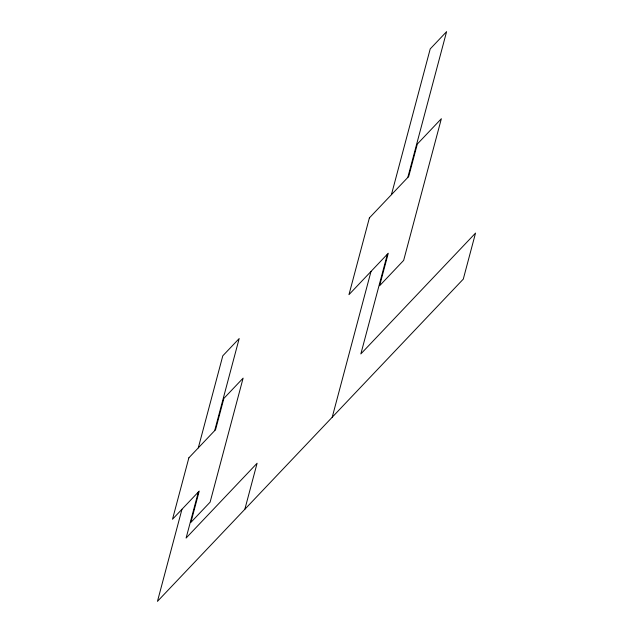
<?xml version="1.0" encoding="UTF-8"?>
<svg xmlns="http://www.w3.org/2000/svg" width="633" height="633" viewBox="0 0 633 633"><rect width="100%" height="100%" fill="white"/><g stroke="black" fill="none" stroke-linecap="round" stroke-linejoin="round"><path stroke-width="0.95" d="M181.964 509.272L157.467 601.35L463.285 279.121L475.533 233.079L360.85 353.918L387.396 254.165M198.295 447.887L222.8 355.809L239.179 338.552L214.682 430.63M198.351 492.015L186.102 538.05L257.093 463.245L244.844 509.28M332.222 417.218L371.009 271.43M391.423 194.703L430.218 48.915L446.597 31.65L407.81 177.438M188.856 457.841L172.516 519.226L199.221 491.089L190.889 522.399L210.116 502.143L243.112 378.146L223.884 398.402L215.552 429.704L188.856 457.841M369.379 217.926L348.965 294.654L388.266 253.247L379.626 285.72L403.656 260.4L441.351 118.727L417.321 144.047L408.681 176.52L369.379 217.926"/></g></svg>
